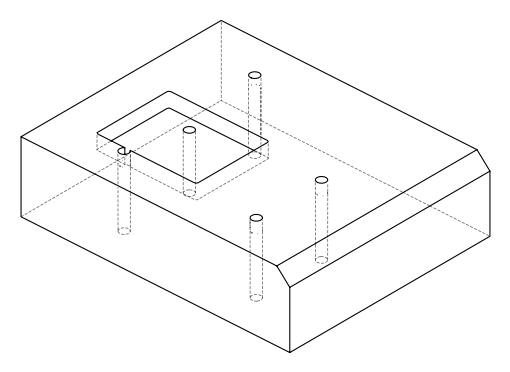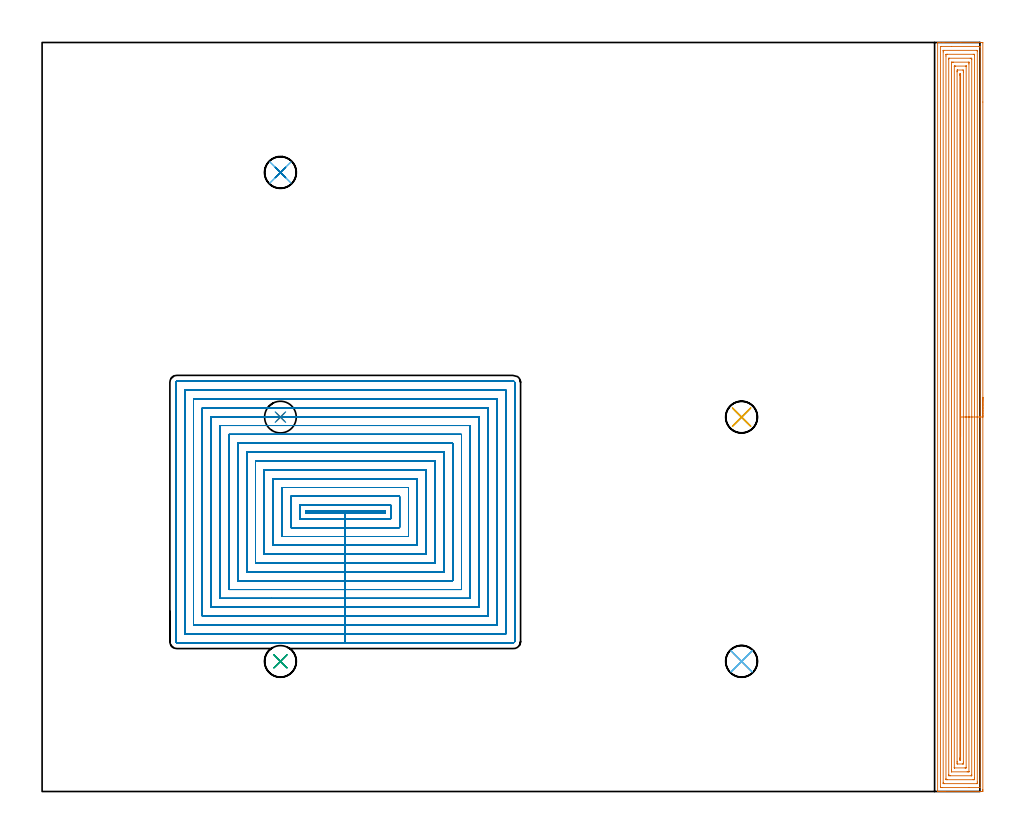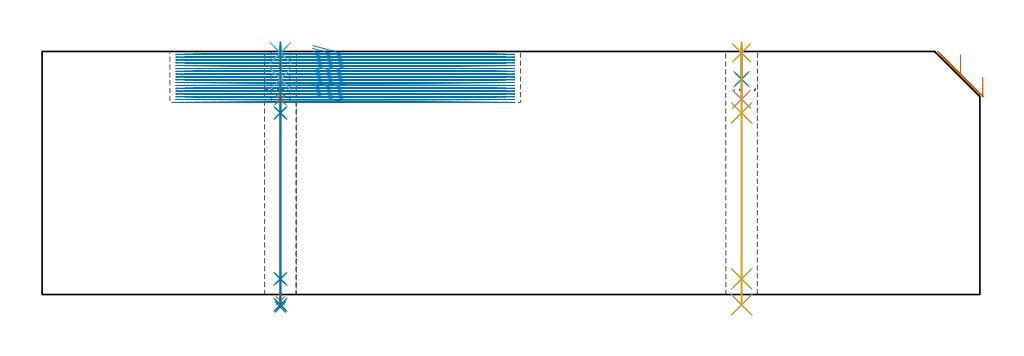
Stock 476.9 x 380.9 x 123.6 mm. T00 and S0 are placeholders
(PLAN: 20 operations, 16 tool changes, 232.5 min)
(1 AREA_MILL | FG_CHAMFER_SURFACE | UGT0205_001 | 27.65 min | 100743 mm3)
(2 MILL_RECTANGULAR_POCKET | POCKET_RECTANGULAR_STRAIGHT | NXT0201_008 | Follow Part, ap 1.5, ae 75% | 200.24 min | 641269 mm3)
(3 SPOT_DRILL | STEP1HOLE | NXT0321_9005460120000 | 0.03 min | 35 mm3)
(4 SPOT_DRILL_1 | STEP1HOLE_1 | NXT0321_9005460120000 | 0.03 min | 54 mm3)
(5 SPOT_DRILL_2 | STEP1HOLE_3 | NXT0321_9005460120000 | 0.03 min | 5 mm3)
(6 SPOT_DRILL_3 | STEP1HOLE_4 | NXT0321_9005460120000 | 0.03 min | 14 mm3)
(7 DRILL_BLIND_HOLE_INTO_CENTER | STEP1HOLE | NXT0301_065 | 0.07 min | 868 mm3)
(8 DRILL_TO_ENLARGE_BLIND_HOLE | STEP1HOLE | UGT0301_286 | 0.11 min | 3243 mm3)
(9 GUN_DRILL_THROUGH_HOLE | STEP1HOLE | UGT0307_013 | 0.73 min | 20475 mm3)
(10 DRILL_BLIND_HOLE_INTO_CENTER_1 | STEP1HOLE_1 | NXT0301_065 | 0.07 min | 918 mm3)
(11 DRILL_TO_ENLARGE_BLIND_HOLE_1 | STEP1HOLE_1 | UGT0301_286 | 0.11 min | 3430 mm3)
(12 GUN_DRILL_THROUGH_HOLE_1 | STEP1HOLE_1 | UGT0307_013 | 0.73 min | 20561 mm3)
(13 DRILL_THROUGH_HOLE_FROM_SOLID_MATERIAL | STEP1HOLE_2 | NXT0301_065 | 0.42 min | 6739 mm3)
(14 DRILL_TO_ENLARGE_THROUGH_HOLE | STEP1HOLE_2 | UGT0301_285 | 0.43 min | 13118 mm3)
(15 DRILL_BLIND_HOLE_INTO_CENTER_2 | STEP1HOLE_3 | NXT0301_065 | 0.07 min | 866 mm3)
(16 DRILL_TO_ENLARGE_BLIND_HOLE_2 | STEP1HOLE_3 | UGT0301_286 | 0.11 min | 3442 mm3)
(17 GUN_DRILL_THROUGH_HOLE_2 | STEP1HOLE_3 | UGT0307_013 | 0.73 min | 20533 mm3)
(18 DRILL_BLIND_HOLE_INTO_CENTER_3 | STEP1HOLE_4 | NXT0301_065 | 0.07 min | 931 mm3)
(19 DRILL_TO_ENLARGE_BLIND_HOLE_3 | STEP1HOLE_4 | UGT0301_286 | 0.11 min | 3406 mm3)
(20 GUN_DRILL_THROUGH_HOLE_3 | STEP1HOLE_4 | UGT0307_013 | 0.73 min | 20592 mm3)
(TOOL UGT0205_001 | Chamfer Mill 20 x 3 x 45 deg. | D20 FL50 Z2)
(TOOL NXT0201_008 | ENDMILL 6mm [2P460-0600-NA 1630] | D6 FL26 Z6)
(TOOL NXT0321_9005460120000 | NC Spot Drill, 142deg, 12mm, Carbide, Uncoated | D12 PA142 FL30 Z2)
(TOOL NXT0301_065 | Carbide Drill 9.4mm [860.1-0940-075A1-MM 2214] | D9.4 PA140 FL98 Z2)
(TOOL UGT0301_286 | Twist Drill 16.2 mm | D16.2 PA118 FL125 Z2)
(TOOL UGT0307_013 | Gun Drill 16 mm | D16 PA130 FL24 Z1)
(TOOL UGT0301_285 | Twist Drill 16.1 mm | D16.1 PA118 FL125 Z2)
(OP 1 AREA_MILL)
G17 G21 G94 G90
T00 M6
G54
G17 G0 G90 X478.4 Y200.45 S1061 M3
G43 Z133.6 H0
Z110.6
G94 G1 Y200.412 Z109.728 F250.
Y200.298 Z108.863
Y200.109 Z108.012
Y199.847 Z107.18
Y199.513 Z106.374
Y199.11 Z105.6
Y198.642 Z104.864
Y198.11 Z104.172
Y197.521 Z103.529
Y196.878 Z102.94
Y196.186 Z102.408
Y195.45 Z101.94
Y194.676 Z101.537
Y193.87 Z101.203
Y193.038 Z100.941
Y192.187 Z100.752
Y191.322 Z100.638
Y190.45 Z100.6
Y1.038
X478.399 Y0.618 Z100.601
X478.395 Y0.15 Z100.603
X478.392 Y0.009 Z100.606
X477.933 Y0. Z101.065
X459.126 Z119.87
X458.515 Z120.479
X457.971 Z121.026
X457.633 Z121.363
X457.088 Z121.908
X456.75 Z122.245
X455.758 Z123.241
X455.41 Z123.581
X455.402 Y0.007 Z123.588
X455.4 Y0.171 Z123.6
Y380.729
X455.403 Y380.893 Z123.588
X455.41 Y380.9 Z123.581
X455.758 Z123.241
X456.074 Z122.925
X456.75 Z122.245
X457.971 Z121.026
X458.515 Z120.479
X467.137 Z111.86
X477.933 Z101.065
X478.207 Y380.897 Z100.79
X478.392 Y380.89 Z100.606
X478.399 Y380.703 Z100.599
X478.4 Y350.621 Z100.6
Y190.45
X476.986 Z102.014
X476.985 Y2.094 Z102.015
X476.984 Y2.042 Z102.016
X476.982 Y2.018 Z102.018
X476.98 Y2.012 Z102.02
X476.966 Y2.01 Z102.034
X476.565 Y2.001 Z102.435
X471.271 Y2. Z107.729
X457.633 Y2.001 Z121.367
X457.146 Y2.003 Z121.854
X456.923 Y2.01 Z122.077
X456.821 Y2.025 Z122.179
X456.815 Y2.338 Z122.185
Y2.404
Y378.806
X456.816 Y378.858 Z122.184
X456.818 Y378.882 Z122.182
X456.82 Y378.888 Z122.18
X456.835 Y378.89 Z122.165
X457.235 Y378.899 Z121.765
X462.529 Y378.9 Z116.471
X476.167 Y378.899 Z102.833
X476.654 Y378.897 Z102.346
X476.877 Y378.89 Z102.123
X476.979 Y378.875 Z102.021
X476.985 Y378.562 Z102.015
Y378.496
X476.986 Y190.45 Z102.014
X475.572 Z103.428
X475.571 Y4.794 Z103.429
X475.569 Y4.191 Z103.431
X475.566 Y4.047 Z103.434
X475.565 Y4.018 Z103.435
X475.535 Y4.01 Z103.465
X475.47 Y4.003 Z103.53
X475.285 Y4.001 Z103.715
X458.703 Z120.297
X458.515 Y4.005 Z120.485
X458.327 Y4.01 Z120.673
X458.235 Y4.026 Z120.765
X458.232 Y4.095 Z120.768
X458.23 Y4.191 Z120.77
X458.229 Y4.481 Z120.771
Y376.106
X458.231 Y376.709 Z120.769
X458.234 Y376.853 Z120.766
X458.235 Y376.882 Z120.765
X458.265 Y376.89 Z120.735
X458.33 Y376.897 Z120.67
X458.515 Y376.899 Z120.485
X475.097 Z103.903
X475.285 Y376.895 Z103.715
X475.473 Y376.89 Z103.527
X475.565 Y376.874 Z103.435
X475.568 Y376.805 Z103.432
X475.57 Y376.709 Z103.43
X475.571 Y376.419 Z103.429
X475.572 Y190.45 Z103.428
X474.157 Z104.843
Y6.871
X474.154 Y6.229 Z104.846
X474.15 Y6.02 Z104.85
X473.95 Y6.01 Z105.05
X473.52 Y6. Z105.48
X473.497 Z105.503
X460.258 Z118.742
X459.847 Y6.006 Z119.153
X459.65 Y6.012 Z119.35
X459.647 Y6.126 Z119.353
X459.643 Y6.623 Z119.357
Y374.029
X459.646 Y374.671 Z119.354
X459.65 Y374.88 Z119.35
X459.85 Y374.89 Z119.15
X460.281 Y374.9 Z118.719
X460.303 Z118.697
X473.542 Z105.458
X473.953 Y374.894 Z105.047
X474.151 Y374.888 Z104.849
X474.153 Y374.774 Z104.847
X474.157 Y374.277 Z104.843
Y190.45
X472.743 Z106.257
Y8.443
X472.741 Y8.228 Z106.259
X472.736 Y8.085 Z106.264
X472.732 Y8.009 Z106.268
X472.717 Y8.007 Z106.283
X472.637 Y8.003 Z106.363
X472.404 Y8. Z106.596
X461.812 Y8.001 Z117.188
X461.163 Y8.008 Z117.837
X461.077 Y8.01 Z117.923
X461.064 Y8.335 Z117.936
X461.059 Y8.55 Z117.941
X461.057 Y8.658 Z117.943
Y372.458
X461.059 Y372.673 Z117.941
X461.064 Y372.815 Z117.936
X461.068 Y372.891 Z117.932
X461.083 Y372.893 Z117.917
X461.163 Y372.897 Z117.837
X461.396 Y372.9 Z117.604
X471.988 Z107.012
X472.637 Y372.893 Z106.363
X472.723 Y372.89 Z106.277
X472.736 Y372.565 Z106.264
X472.741 Y372.35 Z106.259
X472.743 Y372.242 Z106.257
Y190.45
X471.329 Z107.671
X471.328 Y10.097 Z107.672
X471.326 Y10.04 Z107.674
X471.322 Y10.018 Z107.678
X471.304 Y10.007 Z107.696
X470.872 Y10.002 Z108.128
X470.428 Y10. Z108.572
X462.483 Y10.001 Z116.517
X462.476 Y10.007 Z116.524
X462.473 Y10.012 Z116.527
X462.471 Y10.444 Z116.529
Y10.907
X462.472 Y370.803 Z116.528
X462.474 Y370.86 Z116.526
X462.478 Y370.883 Z116.522
X462.496 Y370.893 Z116.504
X462.928 Y370.898 Z116.072
X463.372 Y370.9 Z115.628
X471.317 Y370.899 Z107.683
X471.324 Y370.893 Z107.676
X471.327 Y370.888 Z107.673
X471.329 Y370.456 Z107.671
Y369.993
Y190.45
X469.915 Z109.085
X469.914 Y12.307 Z109.086
X469.908 Y12.011 Z109.092
X469.837 Y12.007 Z109.163
X469.715 Y12.003 Z109.285
X469.563 Y12.001 Z109.437
X469.335 Y12. Z109.665
X463.946 Z115.054
X463.922 Y12.001 Z115.078
X463.898 Y12.005 Z115.102
X463.892 Y12.009 Z115.108
X463.889 Y12.015 Z115.111
X463.887 Y12.042 Z115.113
X463.885 Y12.156 Z115.115
Y12.231
X463.886 Y368.593 Z115.114
X463.892 Y368.889 Z115.108
X463.964 Y368.893 Z115.036
X464.085 Y368.897 Z114.915
X464.237 Y368.899 Z114.763
X464.465 Y368.9 Z114.535
X469.854 Z109.146
X469.878 Y368.899 Z109.122
X469.902 Y368.895 Z109.098
X469.908 Y368.891 Z109.092
X469.911 Y368.885 Z109.089
X469.913 Y368.858 Z109.087
X469.915 Y368.744 Z109.085
Y368.669
Y190.45
X468.501 Z110.499
X468.5 Y14.911 Z110.5
X468.499 Y14.632 Z110.501
X468.493 Y14.018 Z110.507
X468.241 Y14.001 Z110.759
X468.224 Y14. Z110.776
X465.576 Y14.001 Z113.424
X465.307 Y14.018 Z113.693
X465.302 Y14.295 Z113.698
X465.3 Y14.911 Z113.7
Y15.191
Y365.989
X465.301 Y366.268 Z113.699
X465.307 Y366.882 Z113.693
X465.559 Y366.899 Z113.441
X465.576 Y366.9 Z113.424
X468.224 Y366.899 Z110.776
X468.494 Y366.882 Z110.506
X468.498 Y366.605 Z110.502
X468.5 Y365.989 Z110.5
X468.501 Y365.709 Z110.499
Y190.45
X467.086 Z111.914
Y16.698
X467.085 Y16.44 Z111.915
X467.081 Y16.068 Z111.919
X467.079 Y16.01 Z111.921
X467.024 Y16.007 Z111.976
X466.9 Y16.005 Z112.1
X466.776 Y16.007 Z112.224
X466.721 Y16.01 Z112.279
X466.72 Y16.063 Z112.28
X466.715 Y16.438 Z112.285
X466.714 Y16.698 Z112.286
Y17.075
Y364.202
X466.716 Y364.58 Z112.284
X466.719 Y364.833 Z112.281
X466.721 Y364.89 Z112.279
X466.776 Y364.893 Z112.224
X466.9 Y364.895 Z112.1
X467.024 Y364.893 Z111.976
X467.079 Y364.89 Z111.921
X467.08 Y364.837 Z111.92
X467.085 Y364.462 Z111.915
X467.086 Y364.202 Z111.914
Y363.944
Y190.45
Y189.578 Z111.952
Y188.714 Z112.066
Y187.862 Z112.254
Y187.03 Z112.517
Y186.224 Z112.851
Y185.45 Z113.253
Y184.714 Z113.722
Y184.022 Z114.253
Y183.379 Z114.843
Y182.79 Z115.486
Y182.259 Z116.178
Y181.79 Z116.914
Y181.387 Z117.688
Y181.053 Z118.494
Y180.791 Z119.326
Y180.602 Z120.177
Y180.488 Z121.042
Y180.45 Z121.914
G0 Z133.6
M5
M2
(OP 2 MILL_RECTANGULAR_POCKET)
G17 G21 G94 G90
T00 M6
G54
G17 G0 G90 X137.584 Y141.7 S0 M3
G43 Z133.6 H1
Z126.6
G94 G1 X154.15 Z122.161 F250.
X174.3 F500.
Y142.6
X134.
Y141.7
X154.15
Y138.7
X177.3
Y145.6
X131.
Y138.7
X154.15
Y134.2
X181.8
Y150.1
X126.5
Y134.2
X154.15
Y129.7
X186.3
Y154.6
X122.
Y129.7
X154.15
Y125.2
X190.8
Y159.1
X117.5
Y125.2
X154.15
Y120.7
X195.3
Y163.6
X113.
Y120.7
X154.15
Y116.2
X199.8
Y168.1
X108.5
Y116.2
X116.452
X154.15
Y111.7
X204.3
Y172.6
X104.
Y111.7
X116.452
X154.15
Y107.2
X208.8
Y177.1
X99.5
Y107.2
X116.452
X154.15
Y102.7
X213.3
Y181.6
X95.
Y102.7
X116.452
X154.15
Y98.2
X217.8
Y186.1
X90.5
Y98.2
X116.452
X154.15
Y93.7
X222.3
Y190.6
X86.
Y93.7
X116.452
X154.15
Y89.2
X226.8
Y195.1
X81.5
Y89.2
X116.452
X154.15
Y84.7
X231.3
Y199.6
X77.
Y84.7
X116.452
X154.15
Y80.2
X235.8
Y204.1
X72.5
Y80.2
X116.452
X154.15
Y75.7
X239.8
G3 X240.3 Y76.2 R0.5
G1 Y208.1
G3 X239.8 Y208.6 R0.5
G1 X68.5
G3 X68. Y208.1 R0.5
G1 Y76.2
G3 X68.5 Y75.7 R0.5
G1 X154.15
X155.15
G0 X137.584 Y141.7 Z125.161
G1 X154.15 Z120.722 F250.
X174.3 F500.
Y142.6
X134.
Y141.7
X154.15
Y138.7
X177.3
Y145.6
X131.
Y138.7
X154.15
Y134.2
X181.8
Y150.1
X126.5
Y134.2
X154.15
Y129.7
X186.3
Y154.6
X122.
Y129.7
X154.15
Y125.2
X190.8
Y159.1
X117.5
Y125.2
X154.15
Y120.7
X195.3
Y163.6
X113.
Y120.7
X154.15
Y116.2
X199.8
Y168.1
X108.5
Y116.2
X116.452
X154.15
Y111.7
X204.3
Y172.6
X104.
Y111.7
X116.452
X154.15
Y107.2
X208.8
Y177.1
X99.5
Y107.2
X116.452
X154.15
Y102.7
X213.3
Y181.6
X95.
Y102.7
X154.15
Y98.2
X217.8
Y186.1
X90.5
Y98.2
X154.15
Y93.7
X222.3
Y190.6
X86.
Y93.7
X116.452
X154.15
Y89.2
X226.8
Y195.1
X81.5
Y89.2
X116.452
X154.15
Y84.7
X231.3
Y199.6
X77.
Y84.7
X116.452
X154.15
Y80.2
X235.8
Y204.1
X72.5
Y80.2
X116.452
X154.15
Y75.7
X239.8
G3 X240.3 Y76.2 R0.5
G1 Y208.1
G3 X239.8 Y208.6 R0.5
G1 X68.5
G3 X68. Y208.1 R0.5
G1 Y76.2
G3 X68.5 Y75.7 R0.5
G1 X154.15
X155.15
G0 X137.584 Y141.7 Z123.722
G1 X154.15 Z119.283 F250.
X174.3 F500.
Y142.6
X134.
Y141.7
X154.15
Y138.7
X177.3
Y145.6
X131.
Y138.7
X154.15
Y134.2
X181.8
Y150.1
X126.5
Y134.2
X154.15
Y129.7
X186.3
Y154.6
X122.
Y129.7
X154.15
Y125.2
X190.8
Y159.1
X117.5
Y125.2
X154.15
Y120.7
X195.3
Y163.6
X113.
Y120.7
X154.15
Y116.2
X199.8
Y168.1
X108.5
Y116.2
X116.452
X154.15
Y111.7
X204.3
Y172.6
X104.
Y111.7
X116.452
X154.15
Y107.2
X208.8
Y177.1
X99.5
Y107.2
X116.452
X154.15
Y102.7
X213.3
Y181.6
X95.
Y102.7
X116.452
X154.15
Y98.2
X217.8
Y186.1
X90.5
Y98.2
X116.452
X154.15
Y93.7
X222.3
Y190.6
X86.
Y93.7
X116.452
X154.15
Y89.2
X226.8
Y195.1
X81.5
Y89.2
X154.15
Y84.7
X231.3
Y199.6
X77.
Y84.7
X116.452
X154.15
Y80.2
X235.8
Y204.1
X72.5
Y80.2
X116.452
X154.15
Y75.7
X239.8
G3 X240.3 Y76.2 R0.5
G1 Y208.1
G3 X239.8 Y208.6 R0.5
G1 X68.5
G3 X68. Y208.1 R0.5
G1 Y76.2
G3 X68.5 Y75.7 R0.5
G1 X154.15
X155.15
G0 X137.584 Y141.7 Z122.283
G1 X154.15 Z117.844 F250.
X174.3 F500.
Y142.6
X134.
Y141.7
X154.15
Y138.7
X177.3
Y145.6
X131.
Y138.7
X154.15
Y134.2
X181.8
Y150.1
X126.5
Y134.2
X154.15
Y129.7
X186.3
Y154.6
X122.
Y129.7
X154.15
Y125.2
X190.8
Y159.1
X117.5
Y125.2
X154.15
Y120.7
X195.3
Y163.6
X113.
Y120.7
X154.15
Y116.2
X199.8
Y168.1
X108.5
Y116.2
X116.452
X154.15
Y111.7
X204.3
Y172.6
X104.
Y111.7
X116.452
X154.15
Y107.2
X208.8
Y177.1
X99.5
Y107.2
X116.452
X154.15
Y102.7
X213.3
Y181.6
X95.
Y102.7
X116.452
X154.15
Y98.2
X217.8
Y186.1
X90.5
Y98.2
X116.452
X154.15
Y93.7
X222.3
Y190.6
X86.
Y93.7
X116.452
X154.15
Y89.2
X226.8
Y195.1
X81.5
Y89.2
X116.452
X154.15
Y84.7
X231.3
Y199.6
X77.
Y84.7
X116.452
X154.15
Y80.2
X235.8
Y204.1
X72.5
Y80.2
X116.452
X154.15
Y75.7
X239.8
G3 X240.3 Y76.2 R0.5
G1 Y208.1
G3 X239.8 Y208.6 R0.5
G1 X68.5
G3 X68. Y208.1 R0.5
G1 Y76.2
G3 X68.5 Y75.7 R0.5
G1 X154.15
X155.15
G0 X137.584 Y141.7 Z120.844
G1 X154.15 Z116.405 F250.
X174.3 F500.
Y142.6
X134.
Y141.7
X154.15
Y138.7
X177.3
Y145.6
X131.
Y138.7
X154.15
Y134.2
X181.8
Y150.1
X126.5
Y134.2
X154.15
Y129.7
X186.3
Y154.6
X122.
Y129.7
X154.15
Y125.2
X190.8
Y159.1
X117.5
Y125.2
X154.15
Y120.7
X195.3
Y163.6
X113.
Y120.7
X154.15
Y116.2
X199.8
Y168.1
X108.5
Y116.2
X116.452
X154.15
Y111.7
X204.3
Y172.6
X104.
Y111.7
X116.452
X154.15
Y107.2
X208.8
Y177.1
X99.5
Y107.2
X116.452
X154.15
Y102.7
X213.3
Y181.6
X95.
Y102.7
X116.452
X154.15
Y98.2
X217.8
Y186.1
X90.5
Y98.2
X116.452
X154.15
Y93.7
X222.3
Y190.6
X86.
Y93.7
X116.452
X154.15
Y89.2
X226.8
Y195.1
X81.5
Y89.2
X116.452
X154.15
Y84.7
X231.3
Y199.6
X77.
Y84.7
X116.452
X154.15
Y80.2
X235.8
Y204.1
X72.5
Y80.2
X116.452
X154.15
Y75.7
X239.8
G3 X240.3 Y76.2 R0.5
G1 Y208.1
G3 X239.8 Y208.6 R0.5
G1 X68.5
G3 X68. Y208.1 R0.5
G1 Y76.2
G3 X68.5 Y75.7 R0.5
G1 X154.15
X155.15
G0 X137.584 Y141.7 Z119.405
G1 X154.15 Z114.967 F250.
X174.3 F500.
Y142.6
X134.
Y141.7
X154.15
Y138.7
X177.3
Y145.6
X131.
Y138.7
X154.15
Y134.2
X181.8
Y150.1
X126.5
Y134.2
X154.15
Y129.7
X186.3
Y154.6
X122.
Y129.7
X154.15
Y125.2
X190.8
Y159.1
X117.5
Y125.2
X154.15
Y120.7
X195.3
Y163.6
X113.
Y120.7
X154.15
Y116.2
X199.8
Y168.1
X108.5
Y116.2
X116.452
X154.15
Y111.7
X204.3
Y172.6
X104.
Y111.7
X116.452
X154.15
Y107.2
X208.8
Y177.1
X99.5
Y107.2
X116.452
X154.15
Y102.7
X213.3
Y181.6
X95.
Y102.7
X116.452
X154.15
Y98.2
X217.8
Y186.1
X90.5
Y98.2
X116.452
X154.15
Y93.7
X222.3
Y190.6
X86.
Y93.7
X154.15
Y89.2
X226.8
Y195.1
X81.5
Y89.2
X154.15
Y84.7
X231.3
Y199.6
X77.
Y84.7
X116.452
X154.15
Y80.2
X235.8
Y204.1
X72.5
Y80.2
X116.452
X154.15
Y75.7
X239.8
G3 X240.3 Y76.2 R0.5
G1 Y208.1
G3 X239.8 Y208.6 R0.5
G1 X68.5
G3 X68. Y208.1 R0.5
G1 Y76.2
G3 X68.5 Y75.7 R0.5
G1 X154.15
X155.15
G0 X137.584 Y141.7 Z117.967
G1 X154.15 Z113.528 F250.
X174.3 F500.
Y142.6
X134.
Y141.7
X154.15
Y138.7
X177.3
Y145.6
X131.
Y138.7
X154.15
Y134.2
X181.8
Y150.1
X126.5
Y134.2
X154.15
Y129.7
X186.3
Y154.6
X122.
Y129.7
X154.15
Y125.2
X190.8
Y159.1
X117.5
Y125.2
X154.15
Y120.7
X195.3
Y163.6
X113.
Y120.7
X154.15
Y116.2
X199.8
Y168.1
X108.5
Y116.2
X116.452
X154.15
Y111.7
X204.3
Y172.6
X104.
Y111.7
X116.452
X154.15
Y107.2
X208.8
Y177.1
X99.5
Y107.2
X116.452
X154.15
Y102.7
X213.3
Y181.6
X95.
Y102.7
X116.452
X154.15
Y98.2
X217.8
Y186.1
X90.5
Y98.2
X154.15
Y93.7
X222.3
Y190.6
X86.
Y93.7
X116.452
X154.15
Y89.2
X226.8
Y195.1
X81.5
Y89.2
X116.452
X154.15
Y84.7
X231.3
Y199.6
X77.
Y84.7
X116.452
X154.15
Y80.2
X235.8
Y204.1
X72.5
Y80.2
X116.452
X154.15
Y75.7
X239.8
G3 X240.3 Y76.2 R0.5
G1 Y208.1
G3 X239.8 Y208.6 R0.5
G1 X68.5
G3 X68. Y208.1 R0.5
G1 Y76.2
G3 X68.5 Y75.7 R0.5
G1 X154.15
X155.15
G0 X137.584 Y141.7 Z116.528
G1 X154.15 Z112.089 F250.
X174.3 F500.
Y142.6
X134.
Y141.7
X154.15
Y138.7
X177.3
Y145.6
X131.
Y138.7
X154.15
Y134.2
X181.8
Y150.1
X126.5
Y134.2
X154.15
Y129.7
X186.3
Y154.6
X122.
Y129.7
X154.15
Y125.2
X190.8
Y159.1
X117.5
Y125.2
X154.15
Y120.7
X195.3
Y163.6
X113.
Y120.7
X154.15
Y116.2
X199.8
Y168.1
X108.5
Y116.2
X116.452
X154.15
Y111.7
X204.3
Y172.6
X104.
Y111.7
X116.452
X154.15
Y107.2
X208.8
Y177.1
X99.5
Y107.2
X116.452
X154.15
Y102.7
X213.3
Y181.6
X95.
Y102.7
X116.452
X154.15
Y98.2
X217.8
Y186.1
X90.5
Y98.2
X116.452
X154.15
Y93.7
X222.3
Y190.6
X86.
Y93.7
X154.15
Y89.2
X226.8
Y195.1
X81.5
Y89.2
X154.15
Y84.7
X231.3
Y199.6
X77.
Y84.7
X116.452
X154.15
Y80.2
X235.8
Y204.1
X72.5
Y80.2
X116.452
X154.15
Y75.7
X239.8
G3 X240.3 Y76.2 R0.5
G1 Y208.1
G3 X239.8 Y208.6 R0.5
G1 X68.5
G3 X68. Y208.1 R0.5
G1 Y76.2
G3 X68.5 Y75.7 R0.5
G1 X154.15
X155.15
G0 X137.584 Y141.7 Z115.089
G1 X154.15 Z110.65 F250.
X174.3 F500.
Y142.6
X134.
Y141.7
X154.15
Y138.7
X177.3
Y145.6
X131.
Y138.7
X154.15
Y134.2
X181.8
Y150.1
X126.5
Y134.2
X154.15
Y129.7
X186.3
Y154.6
X122.
Y129.7
X154.15
Y125.2
X190.8
Y159.1
X117.5
Y125.2
X154.15
Y120.7
X195.3
Y163.6
X113.
Y120.7
X154.15
Y116.2
X199.8
Y168.1
X108.5
Y116.2
X116.451
X154.15
Y111.7
X204.3
Y172.6
X104.
Y111.7
X116.451
X154.15
Y107.2
X208.8
Y177.1
X99.5
Y107.2
X116.451
X154.15
Y102.7
X213.3
Y181.6
X95.
Y102.7
X116.451
X154.15
Y98.2
X217.8
Y186.1
X90.5
Y98.2
X116.451
X154.15
Y93.7
X222.3
Y190.6
X86.
Y93.7
X116.451
X154.15
Y89.2
X226.8
Y195.1
X81.5
Y89.2
X116.451
X154.15
Y84.7
X231.3
Y199.6
X77.
Y84.7
X154.15
Y80.2
X235.8
Y204.1
X72.5
Y80.2
X154.15
Y75.7
X239.8
G3 X240.3 Y76.2 R0.5
G1 Y208.1
G3 X239.8 Y208.6 R0.5
G1 X68.5
G3 X68. Y208.1 R0.5
G1 Y76.2
G3 X68.5 Y75.7 R0.5
G1 X154.15
X155.15
G0 X137.584 Y141.7 Z113.65
G1 X154.15 Z109.211 F250.
X174.3 F500.
Y142.6
X134.
Y141.7
X154.15
Y138.7
X177.3
Y145.6
X131.
Y138.7
X154.15
Y134.2
X181.8
Y150.1
X126.5
Y134.2
X154.15
Y129.7
X186.3
Y154.6
X122.
Y129.7
X154.15
Y125.2
X190.8
Y159.1
X117.5
Y125.2
X154.15
Y120.7
X195.3
Y163.6
X113.
Y120.7
X154.15
Y116.2
X199.8
Y168.1
X108.5
Y116.2
X116.451
X154.15
Y111.7
X204.3
Y172.6
X104.
Y111.7
X116.451
X154.15
Y107.2
X208.8
Y177.1
X99.5
Y107.2
X116.451
X154.15
Y102.7
X213.3
Y181.6
X95.
Y102.7
X116.451
X154.15
Y98.2
X217.8
Y186.1
X90.5
Y98.2
X116.451
X154.15
Y93.7
X222.3
Y190.6
X86.
Y93.7
X116.451
X154.15
Y89.2
X226.8
Y195.1
X81.5
Y89.2
X116.451
X154.15
Y84.7
X231.3
Y199.6
X77.
Y84.7
X154.15
Y80.2
X235.8
Y204.1
X72.5
Y80.2
X154.15
Y75.7
X239.8
G3 X240.3 Y76.2 R0.5
G1 Y208.1
G3 X239.8 Y208.6 R0.5
G1 X68.5
G3 X68. Y208.1 R0.5
G1 Y76.2
G3 X68.5 Y75.7 R0.5
G1 X154.15
X155.15
G0 X137.584 Y141.7 Z112.211
G1 X154.15 Z107.772 F250.
X174.3 F500.
Y142.6
X134.
Y141.7
X154.15
Y138.7
X177.3
Y145.6
X131.
Y138.7
X154.15
Y134.2
X181.8
Y150.1
X126.5
Y134.2
X154.15
Y129.7
X186.3
Y154.6
X122.
Y129.7
X154.15
Y125.2
X190.8
Y159.1
X117.5
Y125.2
X154.15
Y120.7
X195.3
Y163.6
X113.
Y120.7
X154.15
Y116.2
X199.8
Y168.1
X108.5
Y116.2
X116.451
X154.15
Y111.7
X204.3
Y172.6
X104.
Y111.7
X116.451
X154.15
Y107.2
X208.8
Y177.1
X99.5
Y107.2
X116.451
X154.15
Y102.7
X213.3
Y181.6
X95.
Y102.7
X116.451
X154.15
Y98.2
X217.8
Y186.1
X90.5
Y98.2
X116.451
X154.15
Y93.7
X222.3
Y190.6
X86.
Y93.7
X116.451
X154.15
Y89.2
X226.8
Y195.1
X81.5
Y89.2
X116.451
X154.15
Y84.7
X231.3
Y199.6
X77.
Y84.7
X154.15
Y80.2
X235.8
Y204.1
X72.5
Y80.2
X154.15
Y75.7
X239.8
G3 X240.3 Y76.2 R0.5
G1 Y208.1
G3 X239.8 Y208.6 R0.5
G1 X68.5
G3 X68. Y208.1 R0.5
G1 Y76.2
G3 X68.5 Y75.7 R0.5
G1 X154.15
X155.15
G0 X137.584 Y141.7 Z110.772
G1 X154.15 Z106.333 F250.
X174.3 F500.
Y142.6
X134.
Y141.7
X154.15
Y138.7
X177.3
Y145.6
X131.
Y138.7
X154.15
Y134.2
X181.8
Y150.1
X126.5
Y134.2
X154.15
Y129.7
X186.3
Y154.6
X122.
Y129.7
X154.15
Y125.2
X190.8
Y159.1
X117.5
Y125.2
X154.15
Y120.7
X195.3
Y163.6
X113.
Y120.7
X154.15
Y116.2
X199.8
Y168.1
X108.5
Y116.2
X116.451
X154.15
Y111.7
X204.3
Y172.6
X104.
Y111.7
X116.451
X154.15
Y107.2
X208.8
Y177.1
X99.5
Y107.2
X116.451
X154.15
Y102.7
X213.3
Y181.6
X95.
Y102.7
X116.451
X154.15
Y98.2
X217.8
Y186.1
X90.5
Y98.2
X116.451
X154.15
Y93.7
X222.3
Y190.6
X86.
Y93.7
X116.451
X154.15
Y89.2
X226.8
Y195.1
X81.5
Y89.2
X116.451
X154.15
Y84.7
X231.3
Y199.6
X77.
Y84.7
X154.15
Y80.2
X235.8
Y204.1
X72.5
Y80.2
X154.15
Y75.7
X239.8
G3 X240.3 Y76.2 R0.5
G1 Y208.1
G3 X239.8 Y208.6 R0.5
G1 X68.5
G3 X68. Y208.1 R0.5
G1 Y76.2
G3 X68.5 Y75.7 R0.5
G1 X154.15
X155.15
G0 X137.584 Y141.7 Z109.333
G1 X154.15 Z104.894 F250.
X174.3 F500.
Y142.6
X134.
Y141.7
X154.15
Y138.7
X177.3
Y145.6
X131.
Y138.7
X154.15
Y134.2
X181.8
Y150.1
X126.5
Y134.2
X154.15
Y129.7
X186.3
Y154.6
X122.
Y129.7
X154.15
Y125.2
X190.8
Y159.1
X117.5
Y125.2
X154.15
Y120.7
X195.3
Y163.6
X113.
Y120.7
X154.15
Y116.2
X199.8
Y168.1
X108.5
Y116.2
X116.452
X154.15
Y111.7
X204.3
Y172.6
X104.
Y111.7
X116.452
X154.15
Y107.2
X208.8
Y177.1
X99.5
Y107.2
X116.452
X154.15
Y102.7
X213.3
Y181.6
X95.
Y102.7
X116.452
X154.15
Y98.2
X217.8
Y186.1
X90.5
Y98.2
X116.452
X154.15
Y93.7
X222.3
Y190.6
X86.
Y93.7
X154.15
Y89.2
X226.8
Y195.1
X81.5
Y89.2
X154.15
Y84.7
X231.3
Y199.6
X77.
Y84.7
X116.452
X154.15
Y80.2
X235.8
Y204.1
X72.5
Y80.2
X116.452
X154.15
Y75.7
X239.8
G3 X240.3 Y76.2 R0.5
G1 Y208.1
G3 X239.8 Y208.6 R0.5
G1 X68.5
G3 X68. Y208.1 R0.5
G1 Y76.2
G3 X68.5 Y75.7 R0.5
G1 X154.15
X155.15
G0 X137.584 Y141.7 Z107.894
G1 X154.15 Z103.456 F250.
X174.3 F500.
Y142.6
X134.
Y141.7
X154.15
Y138.7
X177.3
Y145.6
X131.
Y138.7
X154.15
Y134.2
X181.8
Y150.1
X126.5
Y134.2
X154.15
Y129.7
X186.3
Y154.6
X122.
Y129.7
X154.15
Y125.2
X190.8
Y159.1
X117.5
Y125.2
X154.15
Y120.7
X195.3
Y163.6
X113.
Y120.7
X154.15
Y116.2
X199.8
Y168.1
X108.5
Y116.2
X116.451
X154.15
Y111.7
X204.3
Y172.6
X104.
Y111.7
X116.451
X154.15
Y107.2
X208.8
Y177.1
X99.5
Y107.2
X116.451
X154.15
Y102.7
X213.3
Y181.6
X95.
Y102.7
X116.451
X154.15
Y98.2
X217.8
Y186.1
X90.5
Y98.2
X116.451
X154.15
Y93.7
X222.3
Y190.6
X86.
Y93.7
X116.451
X154.15
Y89.2
X226.8
Y195.1
X81.5
Y89.2
X116.451
X154.15
Y84.7
X231.3
Y199.6
X77.
Y84.7
X154.15
Y80.2
X235.8
Y204.1
X72.5
Y80.2
X154.15
Y75.7
X239.8
G3 X240.3 Y76.2 R0.5
G1 Y208.1
G3 X239.8 Y208.6 R0.5
G1 X68.5
G3 X68. Y208.1 R0.5
G1 Y76.2
G3 X68.5 Y75.7 R0.5
G1 X154.15
X155.15
G0 X137.584 Y141.7 Z106.456
G1 X154.15 Z102.017 F250.
X174.3 F500.
Y142.6
X134.
Y141.7
X154.15
Y138.7
X177.3
Y145.6
X131.
Y138.7
X154.15
Y134.2
X181.8
Y150.1
X126.5
Y134.2
X154.15
Y129.7
X186.3
Y154.6
X122.
Y129.7
X154.15
Y125.2
X190.8
Y159.1
X117.5
Y125.2
X154.15
Y120.7
X195.3
Y163.6
X113.
Y120.7
X154.15
Y116.2
X199.8
Y168.1
X108.5
Y116.2
X116.452
X154.15
Y111.7
X204.3
Y172.6
X104.
Y111.7
X116.452
X154.15
Y107.2
X208.8
Y177.1
X99.5
Y107.2
X116.452
X154.15
Y102.7
X213.3
Y181.6
X95.
Y102.7
X116.452
X154.15
Y98.2
X217.8
Y186.1
X90.5
Y98.2
X116.452
X154.15
Y93.7
X222.3
Y190.6
X86.
Y93.7
X116.452
X154.15
Y89.2
X226.8
Y195.1
X81.5
Y89.2
X116.452
X154.15
Y84.7
X231.3
Y199.6
X77.
Y84.7
X116.452
X154.15
Y80.2
X235.8
Y204.1
X72.5
Y80.2
X116.452
X154.15
Y75.7
X239.8
G3 X240.3 Y76.2 R0.5
G1 Y208.1
G3 X239.8 Y208.6 R0.5
G1 X68.5
G3 X68. Y208.1 R0.5
G1 Y76.2
G3 X68.5 Y75.7 R0.5
G1 X154.15
X155.15
G0 X137.584 Y141.7 Z105.017
G1 X154.15 Z100.578 F250.
X174.3 F500.
Y142.6
X134.
Y141.7
X154.15
Y138.7
X177.3
Y145.6
X131.
Y138.7
X154.15
Y134.2
X181.8
Y150.1
X126.5
Y134.2
X154.15
Y129.7
X186.3
Y154.6
X122.
Y129.7
X154.15
Y125.2
X190.8
Y159.1
X117.5
Y125.2
X154.15
Y120.7
X195.3
Y163.6
X113.
Y120.7
X154.15
Y116.2
X199.8
Y168.1
X108.5
Y116.2
X116.452
X154.15
Y111.7
X204.3
Y172.6
X104.
Y111.7
X116.452
X154.15
Y107.2
X208.8
Y177.1
X99.5
Y107.2
X116.452
X154.15
Y102.7
X213.3
Y181.6
X95.
Y102.7
X116.452
X154.15
Y98.2
X217.8
Y186.1
X90.5
Y98.2
X116.452
X154.15
Y93.7
X222.3
Y190.6
X86.
Y93.7
X116.452
X154.15
Y89.2
X226.8
Y195.1
X81.5
Y89.2
X116.452
X154.15
Y84.7
X231.3
Y199.6
X77.
Y84.7
X154.15
Y80.2
X235.8
Y204.1
X72.5
Y80.2
X116.452
X154.15
Y75.7
X239.8
G3 X240.3 Y76.2 R0.5
G1 Y208.1
G3 X239.8 Y208.6 R0.5
G1 X68.5
G3 X68. Y208.1 R0.5
G1 Y76.2
G3 X68.5 Y75.7 R0.5
G1 X154.15
X155.15
G0 X137.584 Y141.7 Z103.578
G1 X154.15 Z99.139 F250.
X174.3 F500.
Y142.6
X134.
Y141.7
X154.15
Y138.7
X177.3
Y145.6
X131.
Y138.7
X154.15
Y134.2
X181.8
Y150.1
X126.5
Y134.2
X154.15
Y129.7
X186.3
Y154.6
X122.
Y129.7
X154.15
Y125.2
X190.8
Y159.1
X117.5
Y125.2
X154.15
Y120.7
X195.3
Y163.6
X113.
Y120.7
X154.15
Y116.2
X199.8
Y168.1
X108.5
Y116.2
X116.452
X154.15
Y111.7
X204.3
Y172.6
X104.
Y111.7
X116.452
X154.15
Y107.2
X208.8
Y177.1
X99.5
Y107.2
X116.452
X154.15
Y102.7
X213.3
Y181.6
X95.
Y102.7
X116.452
X154.15
Y98.2
X217.8
Y186.1
X90.5
Y98.2
X116.452
X154.15
Y93.7
X222.3
Y190.6
X86.
Y93.7
X116.452
X154.15
Y89.2
X226.8
Y195.1
X81.5
Y89.2
X116.452
X154.15
Y84.7
X231.3
Y199.6
X77.
Y84.7
X154.15
Y80.2
X235.8
Y204.1
X72.5
Y80.2
X116.452
X154.15
Y75.7
X239.8
G3 X240.3 Y76.2 R0.5
G1 Y208.1
G3 X239.8 Y208.6 R0.5
G1 X68.5
G3 X68. Y208.1 R0.5
G1 Y76.2
G3 X68.5 Y75.7 R0.5
G1 X154.15
X155.15
G0 X137.584 Y141.7 Z102.139
G1 X154.15 Z97.7 F250.
X174.3 F500.
Y142.6
X134.
Y141.7
X154.15
Y138.7
X177.3
Y145.6
X131.
Y138.7
X154.15
Y134.2
X181.8
Y150.1
X126.5
Y134.2
X154.15
Y129.7
X186.3
Y154.6
X122.
Y129.7
X154.15
Y125.2
X190.8
Y159.1
X117.5
Y125.2
X154.15
Y120.7
X195.3
Y163.6
X113.
Y120.7
X154.15
Y116.2
X199.8
Y168.1
X108.5
Y116.2
X116.452
X154.15
Y111.7
X204.3
Y172.6
X104.
Y111.7
X116.452
X154.15
Y107.2
X208.8
Y177.1
X99.5
Y107.2
X116.452
X154.15
Y102.7
X213.3
Y181.6
X95.
Y102.7
X116.452
X154.15
Y98.2
X217.8
Y186.1
X90.5
Y98.2
X116.452
X154.15
Y93.7
X222.3
Y190.6
X86.
Y93.7
X116.452
X154.15
Y89.2
X226.8
Y195.1
X81.5
Y89.2
X116.452
X154.15
Y84.7
X231.3
Y199.6
X77.
Y84.7
X154.15
Y80.2
X235.8
Y204.1
X72.5
Y80.2
X116.452
X154.15
Y75.7
X239.8
G3 X240.3 Y76.2 R0.5
G1 Y208.1
G3 X239.8 Y208.6 R0.5
G1 X68.5
G3 X68. Y208.1 R0.5
G1 Y76.2
G3 X68.5 Y75.7 R0.5
G1 X154.15
X155.15
G0 Z133.6
M5
M2
(OP 3 SPOT_DRILL)
G17 G21 G94 G90
T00 M6
G54
G17 G0 G90 X121.2 Y66.2 S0 M3
G43 Z133.6 H0
G94 G81 G98 Z122.907 F250. R126.6
G80
M5
M2
(OP 4 SPOT_DRILL_1)
G17 G21 G94 G90
T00 M6
G54
G17 G0 G90 X355.7 Y66.2 S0 M3
G43 Z133.6 H0
G94 G81 G98 Z122.907 F250. R126.6
G80
M5
M2
(OP 5 SPOT_DRILL_2)
G17 G21 G94 G90
T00 M6
G54
G17 G0 G90 X355.7 Y190.4 S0 M3
G43 Z133.6 H0
G94 G81 G98 Z122.907 F250. R126.6
G80
M5
M2
(OP 6 SPOT_DRILL_3)
G17 G21 G94 G90
T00 M6
G54
G17 G0 G90 X121.2 Y314.8 S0 M3
G43 Z133.6 H0
G94 G81 G98 Z122.907 F250. R126.6
G80
M5
M2
(OP 7 DRILL_BLIND_HOLE_INTO_CENTER)
G17 G21 G94 G90
T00 M6
G54
G17 G0 G90 X121.2 Y66.2 S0 M3
G43 Z133.6 H1
G94 G81 G98 Z109.5 F250. R125.6
G80
M5
M2
(OP 8 DRILL_TO_ENLARGE_BLIND_HOLE)
G17 G21 G94 G90
T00 M6
G54
G17 G0 G90 X121.2 Y66.2 S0 M3
G43 Z133.6 H0
G94 G81 G98 Z99.3 F250. R125.6
G80
M5
M2
(OP 9 GUN_DRILL_THROUGH_HOLE)
G17 G21 G94 G90
T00 M6
G54
G17 G0 G90 X121.2 Y66.2 M8
G43 Z133.6 H0
Z128.257
S716 M3
G94 G1 Z92.376 F125. M26
G4 X.084
Z8. F250.
G4 X.084
Z-5.23 F125.
G4 X.084
M5
M9
G0 Z128.257
Z133.6
M2
(OP 10 DRILL_BLIND_HOLE_INTO_CENTER_1)
G17 G21 G94 G90
T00 M6
G54
G17 G0 G90 X355.7 Y66.2 S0 M3
G43 Z133.6 H1
G94 G81 G98 Z109.5 F250. R125.6
G80
M5
M2
(OP 11 DRILL_TO_ENLARGE_BLIND_HOLE_1)
G17 G21 G94 G90
T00 M6
G54
G17 G0 G90 X355.7 Y66.2 S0 M3
G43 Z133.6 H0
G94 G81 G98 Z99.3 F250. R125.6
G80
M5
M2
(OP 12 GUN_DRILL_THROUGH_HOLE_1)
G17 G21 G94 G90
T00 M6
G54
G17 G0 G90 X355.7 Y66.2 M8
G43 Z133.6 H0
Z128.257
S716 M3
G94 G1 Z92.376 F125. M26
G4 X.084
Z8. F250.
G4 X.084
Z-5.23 F125.
G4 X.084
M5
M9
G0 Z128.257
Z133.6
M2
(OP 13 DRILL_THROUGH_HOLE_FROM_SOLID_MATERIAL)
G17 G21 G94 G90
T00 M6
G54
G17 G0 G90 X121.2 Y190.4 S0 M3
G43 Z133.6 H1
G94 G81 G98 Z-3.211 F250. R99.7
G80
M5
M2
(OP 14 DRILL_TO_ENLARGE_THROUGH_HOLE)
G17 G21 G94 G90
T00 M6
G54
G17 G0 G90 X121.2 Y190.4 S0 M3
G43 Z133.6 H0
G94 G73 G98 Z-6.337 F250. Q14.862 R99.7
G80
M5
M2
(OP 15 DRILL_BLIND_HOLE_INTO_CENTER_2)
G17 G21 G94 G90
T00 M6
G54
G17 G0 G90 X355.7 Y190.4 S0 M3
G43 Z133.6 H1
G94 G81 G98 Z109.5 F250. R125.6
G80
M5
M2
(OP 16 DRILL_TO_ENLARGE_BLIND_HOLE_2)
G17 G21 G94 G90
T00 M6
G54
G17 G0 G90 X355.7 Y190.4 S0 M3
G43 Z133.6 H0
G94 G81 G98 Z99.3 F250. R125.6
G80
M5
M2
(OP 17 GUN_DRILL_THROUGH_HOLE_2)
G17 G21 G94 G90
T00 M6
G54
G17 G0 G90 X355.7 Y190.4 M8
G43 Z133.6 H0
Z128.257
S716 M3
G94 G1 Z92.376 F125. M26
G4 X.084
Z8. F250.
G4 X.084
Z-5.23 F125.
G4 X.084
M5
M9
G0 Z128.257
Z133.6
M2
(OP 18 DRILL_BLIND_HOLE_INTO_CENTER_3)
G17 G21 G94 G90
T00 M6
G54
G17 G0 G90 X121.2 Y314.8 S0 M3
G43 Z133.6 H1
G94 G81 G98 Z109.5 F250. R125.6
G80
M5
M2
(OP 19 DRILL_TO_ENLARGE_BLIND_HOLE_3)
G17 G21 G94 G90
T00 M6
G54
G17 G0 G90 X121.2 Y314.8 S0 M3
G43 Z133.6 H0
G94 G81 G98 Z99.3 F250. R125.6
G80
M5
M2
(OP 20 GUN_DRILL_THROUGH_HOLE_3)
G17 G21 G94 G90
T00 M6
G54
G17 G0 G90 X121.2 Y314.8 M8
G43 Z133.6 H0
Z128.257
S716 M3
G94 G1 Z92.376 F125. M26
G4 X.084
Z8. F250.
G4 X.084
Z-5.23 F125.
G4 X.084
M5
M9
G0 Z128.257
Z133.6
M2
